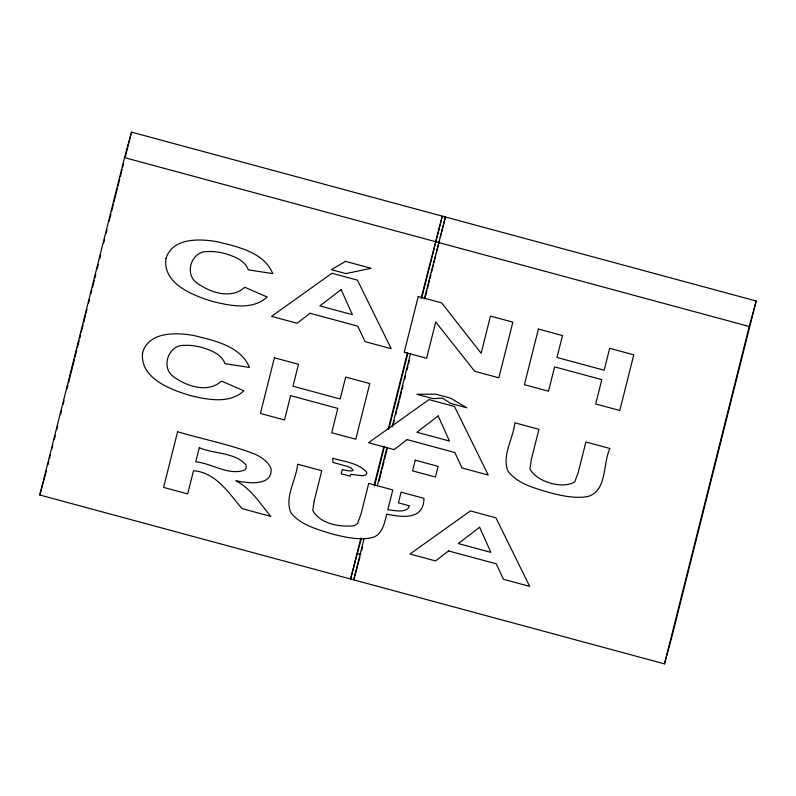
<?xml version="1.0" encoding="UTF-8"?>
<svg xmlns="http://www.w3.org/2000/svg" width="796" height="796" viewBox="0 0 796 796"><rect width="100%" height="100%" fill="white"/><g stroke="black" fill="none" stroke-linecap="round" stroke-linejoin="round"><path stroke-width="1.19" d="M39.8 495.003L124.544 157.618L131.509 132.126L756.2 300.997L671.456 638.382L664.491 663.874L39.8 495.003L46.447 470.665M47.979 464.685L48.884 461.073M49.491 458.665L50.397 455.053M51.909 449.024L52.815 445.412M54.327 439.382L55.242 435.77M56.755 429.74L57.66 426.129M60.685 414.079L61.59 410.467M63.113 404.438L64.018 400.826M67.043 388.776L67.949 385.165M68.556 382.757L74.307 359.862M74.914 357.444L76.724 350.22M77.331 347.812L79.152 340.579M79.759 338.171L80.665 334.559M81.272 332.141L83.082 324.917M83.689 322.509L85.51 315.276M86.107 312.868L87.023 309.246M88.535 303.226L89.441 299.614M90.953 293.585L91.858 289.973M92.465 287.565L94.286 280.331M94.883 277.923L95.799 274.312M97.311 268.282L98.216 264.67M99.729 258.64L100.634 255.028M103.669 242.979L104.575 239.367M106.087 233.337L106.992 229.726M109.112 221.288L110.933 214.064M111.53 211.646L113.35 204.423M113.957 202.015L117.281 188.751M117.888 186.344L119.708 179.12M120.315 176.712L122.126 169.478M122.733 167.07L123.639 163.449M125.151 157.429L131.509 132.126M360.877 538.046L350.578 579.02L361.185 539.061M374.19 485.033L383.871 446.476M388.11 429.601L407.482 352.489M421.104 298.271L442.297 216.134L421.711 298.072M374.498 486.048L384.488 446.277M389.025 428.208L407.791 353.504M364.001 538.892L353.703 579.866L360.041 556.683M377.314 485.878L386.995 447.322M392.149 426.835L410.607 353.334M424.228 299.107L445.422 216.98L440.268 237.467M361.583 550.752L362.488 547.141M379.135 480.864L381.553 471.222M382.16 468.814L383.98 461.58M384.577 459.173L387.304 448.327M393.363 424.228L394.269 420.616M395.781 414.597L396.687 410.975M397.294 408.567L399.114 401.333M399.711 398.925L401.532 391.702M402.139 389.284L403.045 385.672M404.557 379.652L405.462 376.03M406.975 370.011L407.89 366.399M408.487 363.981L409.403 360.369M425.134 297.714L426.954 290.48M427.561 288.072L429.372 280.839M429.979 278.431L430.885 274.819M431.492 272.411L433.313 265.177M433.92 262.77L435.73 255.536M436.337 253.128L438.148 245.904M438.755 243.486L439.671 239.875M664.491 663.874L749.235 326.489L756.2 300.997M124.544 157.618L749.235 326.489M357.314 553.459L360.906 554.434M332.967 458.297L332.897 462.416L346.937 466.287L351.185 468.128L353.086 470.227L351.683 470.983L348.26 470.784L342.21 469.6L341.166 473.779L350.27 476.237L350.747 474.336L362.429 475.749L365.523 475.083L366.767 473.52L366.598 472.038C358.18 462.894 344.34 461.68 332.967 458.297M142.633 352.429C139.39 377.971 170.105 389.493 189.886 395.413C207.308 399.682 229.248 404.219 243.944 390.846L221.457 381.075C207.656 393.96 185.05 385.871 172.016 375.543C161.1 365.533 169.16 344.379 184.463 345.404A24.576 8.806 15.3 0 1 202.174 347.524C210.99 350.349 221.626 354.091 224.969 363.663L249.476 367.444C240.581 345.842 214.054 340.529 193.756 335.504C176.205 332.449 149.091 331.345 142.633 352.429M165.936 258.61C162.692 284.152 193.408 295.674 213.189 301.594C230.611 305.863 252.551 310.4 267.247 297.027L244.77 287.266C230.969 300.142 208.363 292.052 195.328 281.724C184.403 271.715 192.463 250.561 207.766 251.586A24.576 8.806 15.3 0 1 225.477 253.705C234.293 256.531 244.929 260.272 248.272 269.844L272.779 273.625C263.894 252.024 237.357 246.71 217.059 241.685C199.507 238.631 172.404 237.526 165.936 258.61M314.191 500.873L312.758 510.415C320.211 524.096 340.171 527.36 354.509 525.708L357.553 523.38L360.986 514.206L368.717 483.411L392.806 489.928L387.811 509.788C394.338 510.137 402.079 512.923 407.91 508.634L409.492 505.828L398.428 502.843L401.104 492.167L423.97 498.346C423.85 520.375 401.841 517.31 386.727 514.117C384.408 523.38 382.219 535.798 371.035 537.847C358.091 540.285 344.986 537.161 332.449 534.066C317.654 529.41 300.739 525.35 290.749 512.495C284.47 496.754 296.182 479.918 297.684 464.207L321.773 470.725L314.191 500.873M531.36 459.461L529.917 469.003C536.882 481.839 562.105 489.401 574.712 481.968L578.145 472.794L585.886 441.999L609.965 448.516C602.662 463.103 607.507 490.386 588.154 496.425C575.239 498.913 562.135 495.779 549.608 492.654C534.783 488.117 517.828 484.058 507.908 471.093C501.639 455.342 513.34 438.516 514.853 422.795L538.932 429.313L531.36 459.461M177.588 431.75L163.598 487.411L187.687 493.918L193.528 470.685C216.233 472.675 228.571 492.923 242.044 508.614L270.849 516.405C260.163 503.689 251.019 488.644 235.845 480.704C247.118 483.092 272.55 486.804 271.098 468.715C268.371 461.859 262.013 457.66 255.685 454.456C230.422 444.516 203.557 439.462 177.588 431.75M199.299 447.67L195.756 461.799C211.736 463.322 229.139 476.257 245.039 469.869L246.223 467.74L246.064 464.983C234.8 452.088 214.134 454.217 199.299 447.67M274.401 357.802L260.421 413.472L284.51 419.98L290.62 395.642L337.812 408.398L331.703 432.735L355.782 439.243L369.772 383.582L345.683 377.075L340.181 398.975L292.988 386.219L298.49 364.309L274.401 357.802M418.218 296.56L404.239 352.23L426.606 358.28L435.73 321.972L474.695 371.274L498.863 377.811L512.853 322.141L490.475 316.092L481.132 353.265L441.651 302.898L418.218 296.56M415.263 460.188L412.577 470.864L435.442 477.043L438.128 466.376L415.263 460.188M538.394 329.046L524.415 384.717L548.504 391.224L554.613 366.886L601.806 379.642L595.697 403.98L619.776 410.497L633.765 354.827L609.676 348.32L604.174 370.23L556.981 357.474L562.483 335.564L538.394 329.046M310.092 313.276L297.067 323.256L271.526 316.35L331.962 273.247L357.434 280.132L391.214 348.708L365.016 341.623L357.772 326.161L310.092 313.276M341.156 289.595L319.853 305.893L352.399 314.699L341.156 289.595M407.134 439.621L394.11 449.611L368.558 442.705L429.004 399.592L454.476 406.477L488.256 475.053L462.058 467.978L454.815 452.516L407.134 439.621M438.188 415.95L416.895 432.248L449.441 441.044L438.188 415.95M448.556 550.941L435.531 560.921L409.99 554.016L470.426 510.913L495.898 517.798L529.678 586.373L503.48 579.289L496.236 563.827L448.556 550.941M479.62 527.26L458.317 543.559L490.863 552.364L479.62 527.26M345.464 261.367L331.385 269.685L345.872 273.595L371.095 268.292L345.464 261.367M442.556 398.229L432.895 398.617L416.865 394.289L435.85 394.149L450.327 398.06L466.834 407.791L450.805 403.463L442.556 398.229"/></g></svg>
